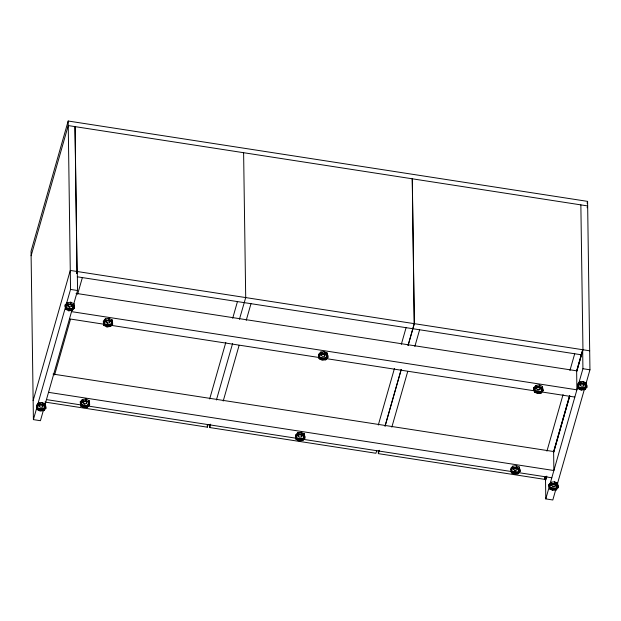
<?xml version="1.0" encoding="UTF-8"?>
<svg xmlns="http://www.w3.org/2000/svg" width="621" height="621" viewBox="0 0 621 621"><rect width="100%" height="100%" fill="white"/><g stroke="black" fill="none" stroke-linecap="round" stroke-linejoin="round"><path stroke-width="0.93" d="M546.565 476.237L545.525 479.893L545.789 498.896L552.814 499.983L589.95 369.798L587.598 201.383L68.186 121.017L31.05 251.202L33.402 419.617L40.427 420.704L77.563 290.519L77.299 271.524L76.771 273.356M31.112 255.751L68.248 125.574L587.66 205.931L587.132 207.794M33.138 400.623L70.274 270.438L589.686 350.795M33.402 419.617L36.849 407.531M37.648 404.737L65.5 307.1M66.292 304.313L70.538 289.433L68.186 121.017M43.323 403.735L45.209 404.023L43.812 410.582L37.19 409.557L38.587 402.998L42.197 402.478L45.209 404.023L45.869 406.724L45.892 408.308L43.812 410.582L40.21 411.102L37.19 409.557L36.507 405.272L38.587 402.998L40.481 403.293M72.416 310.306L73.814 303.747L72.416 310.306L65.795 309.281L67.192 302.722L70.802 302.202L73.814 303.747L74.481 306.448L74.497 308.032L72.416 310.306L68.815 310.826L65.795 309.281L65.135 306.58L65.112 304.996L67.192 302.722M76.6 273.178L77.082 271.493L75.056 126.622M39.247 406.39L39.612 404.279L39.247 406.39L40.815 407.322L42.756 406.934L43.121 404.822M67.852 306.114L68.217 304.003L67.852 306.114L69.42 307.046L71.361 306.658L71.726 304.546M43.812 410.582L45.209 404.023M54.586 374.96L70.46 319.318M77.602 294.284L82.368 277.587M81.638 402.043L82.345 399.551L85.954 399.031L88.966 400.576L89.657 404.861L87.569 407.135L83.967 407.655L80.947 406.111L80.264 401.826L82.345 399.551L80.947 406.111L87.569 407.135L88.966 400.576L87.569 407.135M104.662 321.336L105.368 318.845L108.978 318.332L111.99 319.869L112.673 324.154L110.592 326.429L106.991 326.949L103.971 325.404L103.288 321.127L105.368 318.845L103.971 325.404L110.592 326.429L111.99 319.869L110.592 326.429M83.004 402.944L83.369 400.832L83.004 402.944L84.572 403.875L86.513 403.487L86.886 401.376M106.028 322.237L106.393 320.125L106.028 322.237L107.596 323.168L109.537 322.78L109.901 320.669L109.537 322.78M209.681 398.954L225.819 342.388M232.696 318.278L237.455 301.581M44.929 402.051L207.313 427.17L208.035 424.648M216.411 399.994L232.619 343.436M239.427 319.318L245.706 297.575L243.611 152.704M376.66 450.737L375.938 453.26L209.727 427.543L210.69 424.174M223.211 401.05L239.085 345.408M246.226 320.366L250.993 303.677M319.411 356.291L319.885 354.638M302.303 433.582L304.197 433.877L302.8 440.436L296.178 439.412L297.575 432.853L301.177 432.332L304.197 433.877L304.857 436.579L304.88 438.162L302.8 440.436L299.19 440.957L296.178 439.412L295.495 435.127L297.575 432.853L299.469 433.147M325.326 352.875L327.22 353.17L325.823 359.73L319.202 358.705L320.599 352.146L324.201 351.626L327.22 353.17L327.88 355.872L327.904 357.455L325.823 359.73L322.214 360.25L319.202 358.705L318.519 354.42L320.599 352.146L322.493 352.441M298.227 436.245L298.6 434.133L298.227 436.245L299.796 437.176L301.744 436.788L302.109 434.677M321.251 355.538L321.616 353.427L321.251 355.538L322.819 356.47L324.767 356.081L325.132 353.97M302.8 440.436L304.197 433.877M325.823 359.73L327.22 353.17M378.305 425.043L394.444 368.478M401.321 344.368L406.08 327.671M385.036 426.084L401.174 369.518M408.051 345.408L414.254 323.657L412.235 178.794M385.105 426.099L401.244 369.526M408.121 345.416L414.331 323.665L412.305 178.801M545.292 476.819L544.57 479.35L378.36 453.633L379.315 450.264M391.835 427.139L407.71 371.498M414.851 346.456L419.617 329.767M587.07 203.238L587.598 201.383M512.092 468.638L512.799 466.154L516.408 465.634L519.42 467.178L520.103 471.455L518.023 473.738L514.421 474.25L511.401 472.713L510.718 468.428L512.799 466.154L511.401 472.713L518.023 473.738L519.42 467.178L518.023 473.738M542.443 386.472L541.046 393.031L534.425 392.006L533.742 387.721L535.822 385.447L539.432 384.927L542.443 386.472L543.127 390.756L541.046 393.031L537.444 393.551L534.425 392.006L535.116 387.931M534.425 392.006L535.822 385.447M513.458 469.538L513.823 467.427L513.458 469.538L515.026 470.47L516.967 470.081L517.332 467.97L516.959 469.29M536.482 388.831L536.847 386.72L536.482 388.831L538.05 389.763L539.991 389.375L540.355 387.263L539.991 389.375M541.046 393.031L541.97 388.125M546.93 451.133L563.068 394.568M569.946 370.458L574.704 353.76M48.516 392.34L553.885 470.524L553.614 451.529L569.527 395.74M71.539 311.633L576.901 389.817L576.637 370.822L582.661 349.708L582.925 368.711L578.702 383.522M553.66 452.173L569.799 395.608M576.676 371.498L582.878 349.747M545.525 479.893L546.876 476.222M553.777 452.041L569.69 396.252M576.855 371.141L582.692 350.686M545.789 498.896L549.197 486.957M549.717 485.125L577.91 386.293M550.501 483.93L550.974 482.276L554.584 481.756L557.596 483.301L558.279 487.586L556.199 489.86L552.597 490.373L549.577 488.836L548.917 486.134L548.894 484.551L550.974 482.276L549.577 488.836L556.199 489.86L557.596 483.301L555.71 483.006M584.314 382.73L586.201 383.025L584.803 389.584L578.182 388.56L579.579 382L583.189 381.48L586.201 383.025L586.868 385.726L586.892 387.31L584.803 389.584L581.202 390.097L578.182 388.56L577.499 384.275L579.579 382L581.473 382.288M551.634 485.661L551.999 483.549L551.634 485.661L553.202 486.592L555.143 486.204L555.508 484.093M580.239 385.385L580.604 383.273L580.239 385.385L581.807 386.316L583.748 385.928L584.12 383.817M65.135 306.58L67.215 304.306L70.825 303.785L73.837 305.33L74.497 308.032M65.795 309.281L65.779 307.698L68.791 309.242L72.401 308.722L74.481 306.448M103.311 322.71L105.391 320.428L109.001 319.916L112.013 321.453L112.673 324.154M103.971 325.404L103.955 323.82L106.967 325.365L110.577 324.845L112.657 322.571M36.53 406.856L38.611 404.582L42.212 404.061L45.232 405.606L45.892 408.308M37.19 409.557L37.167 407.974L40.186 409.518L43.788 408.998L44.828 407.865M80.288 403.409L82.368 401.135L85.977 400.615L88.989 402.16L89.657 404.861M80.264 401.826L80.932 404.527L83.944 406.072L87.553 405.552L89.634 403.277M318.542 356.004L320.622 353.729L324.224 353.209L327.244 354.754L327.904 357.455M319.202 358.705L319.178 357.122L322.198 358.666L325.8 358.146L327.88 355.872M295.518 436.71L297.599 434.436L301.201 433.916L304.22 435.461L304.88 438.162M296.178 439.412L296.155 437.828L299.175 439.373L302.776 438.853L304.857 436.579M533.765 389.305L535.845 387.03L539.447 386.51L542.467 388.055L543.127 390.756M533.742 387.721L534.402 390.423L537.421 391.967L541.023 391.447L542.583 389.74M577.522 385.858L579.603 383.584L583.212 383.064L586.224 384.609L586.892 387.31M586.868 385.726L584.788 388.001L581.178 388.521L578.167 386.976L578.182 388.56M510.741 470.012L512.822 467.737L516.424 467.217L519.443 468.762L520.103 471.455M511.401 472.713L511.378 471.129L514.398 472.666L517.999 472.154L520.08 469.872M548.917 486.134L550.998 483.86L554.6 483.34L557.619 484.885L558.279 487.586M558.256 486.002L556.175 488.277L552.574 488.797L549.554 487.252L549.577 488.836M68.232 304.795L69.521 304.531M106.408 320.917L107.697 320.661M39.62 405.071L41.568 404.682L43.136 405.614M83.385 401.624L84.681 401.36M321.631 354.218L323.572 353.83L325.14 354.762M298.608 434.925L300.548 434.537L302.116 435.468M536.855 387.512L538.151 387.256M580.619 384.065L582.56 383.677L584.128 384.609M513.831 468.218L515.127 467.962M552.007 484.341L553.303 484.085M77.314 276.811L581.435 354.801M70.538 289.433L77.563 290.519M582.925 368.711L589.95 369.798M76.057 293.376L576.637 370.822M67.215 304.306L73.837 305.33M579.603 383.584L586.224 384.609M65.779 307.698L72.401 308.722M578.167 386.976L584.788 388.001L584.803 389.584M105.391 320.428L112.013 321.453M320.622 353.729L327.244 354.754M535.845 387.03L542.467 388.055M103.955 323.82L110.577 324.845M319.178 357.122L325.8 358.146M534.402 390.423L541.023 391.447M69.467 318.891L105.842 324.519M107.759 324.814L319.279 357.541M324.069 358.278L534.634 390.857M537.507 391.3L539.424 391.595M542.288 392.045L574.836 397.075M53.041 374.083L553.614 451.529M82.368 401.135L88.989 402.16M297.599 434.436L304.22 435.461M512.822 467.737L519.443 468.762M87.553 405.552L80.932 404.527L80.947 406.111M296.155 437.828L302.776 438.853M511.378 471.129L517.999 472.154M46.451 399.598L82.818 405.218M84.735 405.521L296.256 438.247M301.045 438.985L512.566 471.712M514.483 472.007L516.4 472.302M518.31 472.597L551.813 477.782M38.611 404.582L45.232 405.606M550.998 483.86L557.619 484.885M37.167 407.974L43.788 408.998M549.554 487.252L556.175 488.277L556.199 489.86M538.803 387.124L540.371 388.055M553.955 483.953L555.523 484.885M515.779 467.83L517.347 468.762M108.349 320.529L109.917 321.461M70.173 304.406L71.741 305.338M577.499 384.275L577.941 386.076M548.894 484.551L549.337 486.352M318.519 354.42L318.961 356.221M295.495 435.127L295.938 436.928M65.112 304.996L65.554 306.797M36.507 405.272L36.95 407.073M583.74 385.136L583.748 385.928M580.86 204.883L582.956 349.755M583.189 381.48L583.212 383.064M581.178 388.521L581.202 390.097M555.135 485.412L555.143 486.204M554.584 481.756L554.6 483.34M553.187 485.801L553.202 486.592M552.574 488.797L552.597 490.373M545.774 477.044L545.82 479.94M544.539 477.409L544.57 479.35M539.432 384.927L539.447 386.51M538.034 388.971L538.05 389.763M537.421 391.967L537.444 393.551M516.408 465.634L516.424 467.217M515.011 469.678L515.026 470.47M514.398 472.666L514.421 474.25M378.313 450.73L378.36 453.633M324.752 355.29L324.767 356.081M324.201 351.626L324.224 353.209M301.728 435.996L301.744 436.788M301.177 432.332L301.201 433.916M209.688 424.655L209.727 427.543M207.29 425.238L207.313 427.17M108.978 318.332L109.001 319.916M107.588 322.377L107.596 323.168M106.967 325.365L106.991 326.949M86.505 402.695L86.513 403.487M85.954 399.031L85.977 400.615M84.565 403.083L84.572 403.875M83.944 406.072L83.967 407.655M74.978 126.614L77.004 271.478M71.353 305.866L71.361 306.658M70.802 302.202L70.825 303.785M69.412 306.254L69.42 307.046M68.791 309.242L68.815 310.826M42.748 406.142L42.756 406.934M42.197 402.478L42.212 404.061"/></g></svg>
